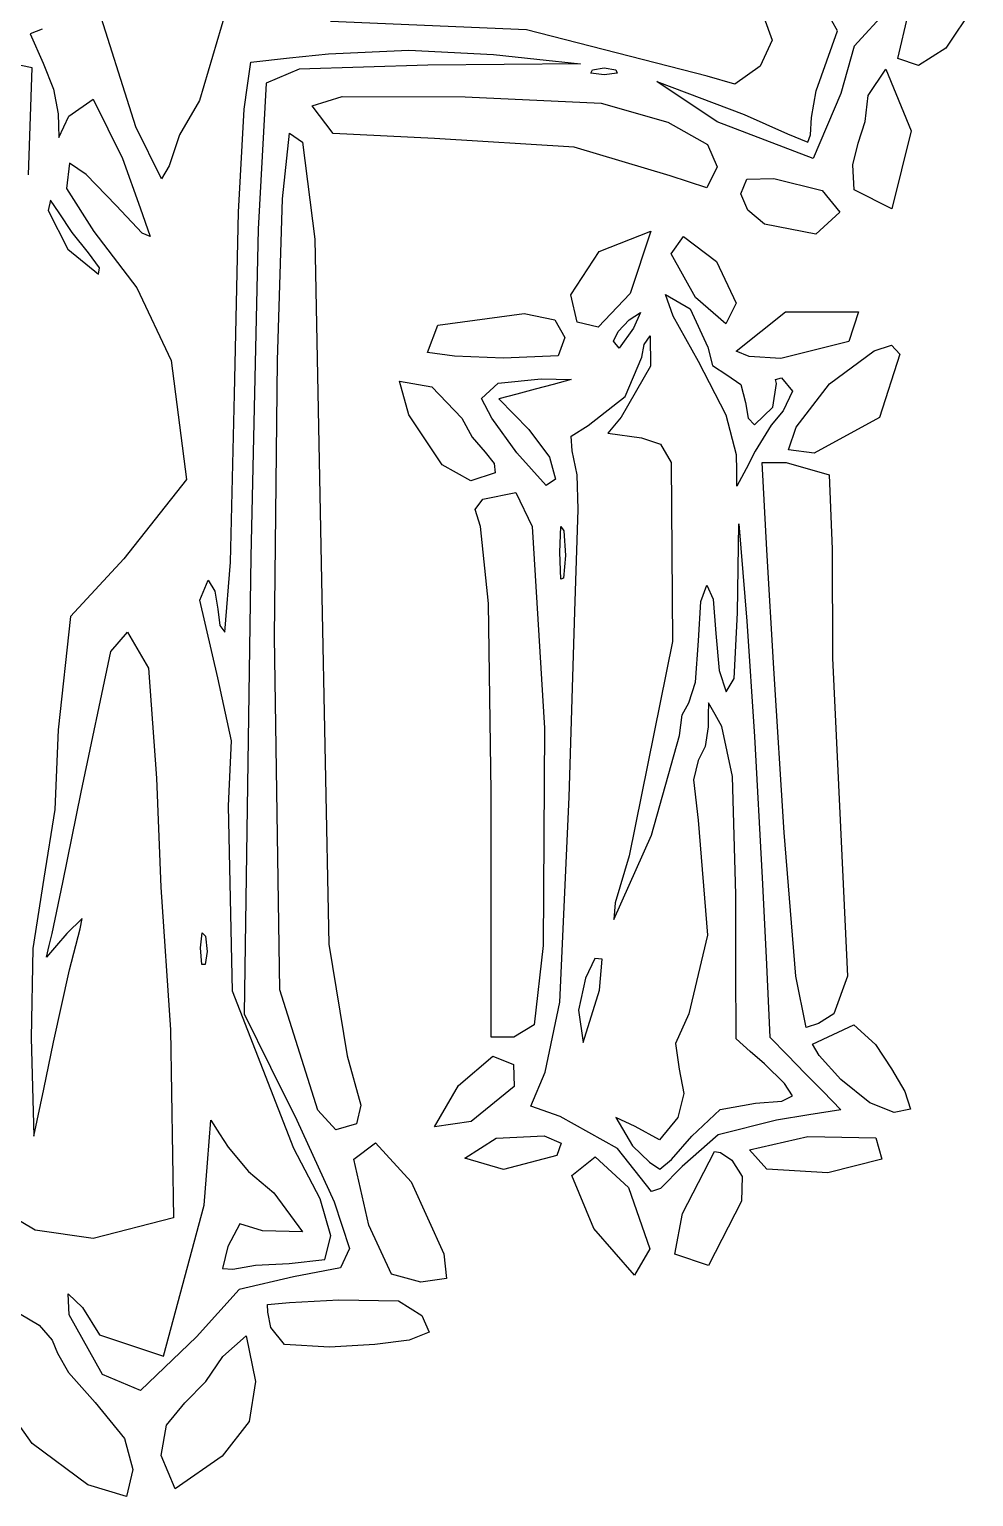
# Model space of a CAD drawing. Extents: x -83 to 82, y -24 to 44.
# Drawn here: x -3.29 to 23.22, y -24.05 to 17.15 of the extents above; entities that cross this region are included whole.
import ezdxf

# ---------------------------------------------------------------- set-up
doc = ezdxf.new("R2010")
doc.units = 0
doc.layers.add('Layer_1', color=7, linetype='CONTINUOUS')

msp = doc.modelspace()

# ---------------------------------------------------------------- linework, layer by layer
at = {"layer": 'Layer_1', "color": 7}
for p, q in [((-0.300351, 14.40944), (-2.023557, 19.84692)), ((16.946113, 18.55944), (17.566988, 16.83985)), ((23.218921, 17.77559), (22.436504, 16.61949)), ((2.215094, 17.61972), (1.493486, 15.15298)), ((10.669062, 17.13446), (5.163136, 17.36913)), ((19.396035, 17.10776), (19.0804, 17.66607)), ((20.809874, 17.70031), (19.869187, 16.67306)), ((21.087198, 16.33163), (21.383776, 17.56541)), ((-2.924144, 17.15429), (-3.26445, 17.02164)), ((-3.26445, 17.02164), (-2.897466, 16.19235)), ((15.734394, 15.82869), (10.669062, 17.13446)), ((19.09847, 16.26236), (19.396035, 17.10776)), ((5.108661, 16.4633), (7.360917, 16.56467)), ((7.360917, 16.56467), (9.736993, 16.4377)), ((17.566988, 16.83985), (17.22451, 16.10952)), ((19.869187, 16.67306), (19.489746, 15.34803)), ((22.436504, 16.61949), (21.67133, 16.13511)), ((-3.211747, 16.06586), (-3.529643, 16.13126)), ((-2.897466, 16.19235), (-2.612585, 15.46282)), ((2.833421, 15.56706), (2.928756, 16.22851)), ((2.928756, 16.22851), (4.018709, 16.3459)), ((4.018709, 16.3459), (5.108661, 16.4633)), ((7.895247, 16.13679), (4.287211, 16.02502)), ((10.040333, 16.15709), (7.895247, 16.13679)), ((9.736993, 16.4377), (10.961206, 16.30749)), ((12.185419, 16.17729), (10.040333, 16.15709)), ((10.961206, 16.30749), (12.185419, 16.17729)), ((17.22451, 16.10952), (16.516797, 15.60665)), ((18.794247, 15.41927), (19.09847, 16.26236)), ((21.67133, 16.13511), (21.087198, 16.33163)), ((-3.309627, 13.06383), (-3.211747, 16.06586)), ((4.287211, 16.02502), (3.360821, 15.63325)), ((12.476871, 15.91272), (12.516148, 16.00692)), ((12.846874, 15.87352), (12.476871, 15.91272)), ((12.516148, 16.00692), (12.846877, 16.06192)), ((13.216876, 15.91272), (12.846874, 15.87352)), ((12.846877, 16.06192), (13.177606, 16.00692)), ((13.177606, 16.00692), (13.216876, 15.91272)), ((16.021876, 14.55393), (14.330467, 15.67861)), ((14.330467, 15.67861), (16.779185, 14.75876)), ((15.734406, 15.82866), (15.734394, 15.82869)), ((16.516797, 15.60665), (15.734406, 15.82867)), ((15.734406, 15.82867), (15.734406, 15.82866)), ((20.255217, 15.28516), (20.755605, 16.02949)), ((20.755605, 16.02949), (21.46739, 14.30139)), ((-2.612585, 15.46282), (-2.482684, 14.77304)), ((2.738086, 14.9056), (2.833421, 15.56706)), ((3.360821, 15.63325), (3.133852, 11.53675)), ((4.648844, 14.99455), (5.49811, 15.25929)), ((5.49811, 15.25929), (8.944273, 15.25429)), ((8.944273, 15.25429), (12.759511, 15.07224)), ((18.667712, 14.66699), (18.794247, 15.41927)), ((19.489746, 15.34803), (18.713165, 13.51962)), ((20.172317, 14.5574), (20.255217, 15.28516)), ((-2.176057, 14.7069), (-1.496093, 15.18469)), ((-1.496093, 15.18469), (-0.669993, 13.51627)), ((1.493486, 15.15298), (0.92324, 14.18111)), ((2.581163, 12.00898), (2.738086, 14.9056)), ((5.240599, 14.21899), (4.648844, 14.99455)), ((12.759511, 15.07224), (14.632815, 14.53748)), ((-2.482684, 14.77304), (-2.472924, 14.44232)), ((-2.472924, 14.44232), (-2.463164, 14.11159)), ((-2.31961, 14.40924), (-2.176057, 14.7069)), ((14.632815, 14.53748), (15.744134, 13.91356)), ((18.713165, 13.51962), (16.021876, 14.55393)), ((16.779185, 14.75876), (17.998186, 14.20832)), ((18.637572, 14.18136), (18.667712, 14.66699)), ((19.973016, 13.94672), (20.172317, 14.5574)), ((-2.463164, 14.11159), (-2.31961, 14.40924)), ((-0.300344, 14.40932), (-0.300351, 14.40944)), ((-0.300345, 14.40922), (-0.300344, 14.40932)), ((0.422857, 12.95294), (-0.300345, 14.40922)), ((0.92324, 14.18111), (0.63359, 13.31492)), ((3.814881, 12.39206), (4.01646, 14.22796)), ((4.01646, 14.22796), (4.380658, 13.97956)), ((8.084377, 14.08381), (5.240599, 14.21899)), ((12.009439, 13.83767), (8.084377, 14.08381)), ((17.998186, 14.20832), (18.565122, 13.97937)), ((18.565122, 13.97937), (18.637572, 14.18136)), ((21.46739, 14.30139), (20.923056, 12.10365)), ((4.380658, 13.97956), (4.728828, 11.25637)), ((14.69896, 13.02917), (12.009439, 13.83767)), ((15.744134, 13.91356), (16.021877, 13.28592)), ((19.823923, 13.34572), (19.973016, 13.94672)), ((-2.160285, 13.39086), (-2.244101, 12.67331)), ((-1.691404, 13.07124), (-2.160285, 13.39086)), ((-0.669993, 13.51627), (-0.181019, 12.13837)), ((0.63359, 13.31492), (0.422857, 12.95294)), ((16.021877, 13.28592), (15.72522, 12.69954)), ((19.861743, 12.6412), (19.823923, 13.34572)), ((-0.853931, 12.20024), (-1.691404, 13.07124)), ((15.72522, 12.69954), (14.69896, 13.02917)), ((16.683335, 12.53224), (16.855212, 12.93963)), ((16.855212, 12.93963), (17.609377, 12.96093)), ((17.609377, 12.96093), (18.965678, 12.62141)), ((-2.244101, 12.67331), (-1.480501, 11.4703)), ((3.680929, 7.85032), (3.814881, 12.39206)), ((16.87586, 12.06523), (16.683335, 12.53224)), ((18.965678, 12.62141), (19.46146, 12.01428)), ((20.923056, 12.10365), (19.861743, 12.6412)), ((-2.697551, 12.3508), (-2.755493, 12.06342)), ((-2.755493, 12.06342), (-2.208993, 10.97759)), ((-2.454776, 11.99522), (-2.697551, 12.3508)), ((-2.089701, 11.44662), (-2.454776, 11.99522)), ((-0.118566, 11.42436), (-0.853931, 12.20024)), ((-0.181019, 12.13837), (0.104826, 11.33346)), ((2.471627, 6.90248), (2.581163, 12.00898)), ((17.344794, 11.67624), (16.87586, 12.06523)), ((19.46146, 12.01428), (18.789371, 11.39278)), ((3.133852, 11.53675), (2.931159, 2.33793)), ((18.789371, 11.39278), (17.344794, 11.67624)), ((-1.622953, 10.87074), (-2.089701, 11.44662)), ((-1.480501, 11.4703), (-0.272178, 9.88754)), ((0.104826, 11.33346), (-0.118566, 11.42436)), ((4.728828, 11.25637), (4.916511, 1.67644)), ((12.710418, 10.90732), (14.156128, 11.47602)), ((14.156128, 11.47602), (13.573468, 9.73196)), ((14.730314, 10.84275), (15.076632, 11.33369)), ((15.076632, 11.33369), (15.996688, 10.62979)), ((-2.208993, 10.97759), (-1.346788, 10.27547)), ((-1.319427, 10.45034), (-1.622953, 10.87078)), ((-1.622953, 10.87078), (-1.622953, 10.87076)), ((-1.622953, 10.87076), (-1.622953, 10.87074)), ((11.915811, 9.68809), (12.710418, 10.90732)), ((15.413079, 9.61669), (14.730314, 10.84275)), ((-1.346788, 10.27547), (-1.319427, 10.45034)), ((15.996688, 10.62979), (16.551044, 9.46154)), ((-0.272178, 9.88754), (0.693829, 7.84869)), ((12.09096, 8.92346), (11.915811, 9.68809)), ((13.573468, 9.73196), (12.677251, 8.77982)), ((14.786487, 9.0974), (14.567058, 9.70274)), ((14.567058, 9.70274), (15.26466, 9.29627)), ((16.259347, 8.8819), (15.413079, 9.61669)), ((8.177808, 8.8368), (10.597919, 9.17184)), ((10.597919, 9.17184), (11.467438, 8.9862)), ((13.551653, 8.98622), (13.870689, 9.19603)), ((13.870689, 9.19603), (13.674637, 8.75403)), ((15.494721, 7.82268), (14.786487, 9.0974)), ((15.26466, 9.29627), (15.757294, 8.22546)), ((16.551044, 9.46154), (16.259347, 8.8819)), ((16.551044, 8.10815), (17.937564, 9.21541)), ((17.937564, 9.21541), (19.990627, 9.21462)), ((19.990627, 9.21462), (19.717528, 8.38465)), ((7.88594, 8.06935), (8.177808, 8.8368)), ((11.467438, 8.9862), (11.7408, 8.48944)), ((12.677251, 8.77982), (12.09096, 8.92346)), ((13.11146, 8.39091), (13.240766, 8.66156)), ((13.240766, 8.66156), (13.551653, 8.98622)), ((13.674637, 8.75403), (13.270026, 8.19004)), ((11.7408, 8.48944), (11.558046, 7.98133)), ((13.270026, 8.19004), (13.11146, 8.39091)), ((13.905207, 7.9374), (13.974617, 8.30142)), ((13.974617, 8.30142), (14.141504, 8.53812)), ((14.141504, 8.53812), (14.145604, 7.68571)), ((19.717528, 8.38465), (17.807815, 7.90002)), ((20.4272, 8.12104), (20.911234, 8.27501)), ((20.911234, 8.27501), (21.146499, 8.02184)), ((0.693829, 7.84869), (1.124973, 4.50439)), ((3.596687, 0.08891), (3.680929, 7.85032)), ((8.649542, 7.96893), (7.88594, 8.06935)), ((10.021008, 7.91503), (8.649542, 7.96893)), ((11.558046, 7.98133), (10.021008, 7.91503)), ((13.433913, 6.83536), (13.905207, 7.9374)), ((15.757294, 8.22546), (15.891874, 7.70915)), ((16.92022, 7.95882), (16.551044, 8.10815)), ((17.807815, 7.90002), (16.92022, 7.95882)), ((19.170451, 7.18842), (20.4272, 8.12104)), ((21.146499, 8.02184), (20.578359, 6.24762)), ((14.145604, 7.68571), (13.325813, 6.25952)), ((16.268462, 6.30853), (15.494721, 7.82268)), ((15.891874, 7.70915), (16.28646, 7.44186)), ((16.28646, 7.44186), (16.67946, 7.17684)), ((7.368285, 6.32481), (7.10498, 7.26775)), ((7.10498, 7.26775), (8.00621, 7.10831)), ((8.00621, 7.10831), (8.855876, 6.2331)), ((9.407294, 6.78306), (9.87209, 7.20814)), ((9.87209, 7.20814), (11.08258, 7.3377)), ((10.907148, 7.04169), (10.400305, 6.90739)), ((11.413992, 7.17599), (10.907148, 7.04169)), ((11.08258, 7.3377), (11.501708, 7.324)), ((11.920835, 7.3103), (11.413992, 7.17599)), ((11.501708, 7.324), (11.920835, 7.3103)), ((16.67946, 7.17684), (16.815627, 6.67288)), ((17.585611, 6.5389), (17.688266, 7.19812)), ((17.660936, 7.31612), (17.829861, 7.36522)), ((17.688266, 7.19812), (17.660936, 7.31612)), ((17.829861, 7.36522), (18.13068, 6.98678)), ((18.238903, 5.97614), (19.170451, 7.18842)), ((2.359808, 2.18442), (2.471627, 6.90248)), ((9.698749, 6.22748), (9.407294, 6.78306)), ((10.400305, 6.90739), (9.893463, 6.77309)), ((9.893463, 6.77309), (10.312282, 6.34097)), ((12.396402, 6.02169), (13.433913, 6.83536)), ((16.815627, 6.67288), (16.890617, 6.22752)), ((18.13068, 6.98678), (17.871481, 6.43765)), ((8.296729, 4.9178), (7.368285, 6.32481)), ((8.855876, 6.2331), (9.143342, 5.69992)), ((10.399481, 5.25791), (9.698749, 6.22748)), ((10.312282, 6.34097), (10.731102, 5.90886)), ((13.325813, 6.25952), (12.948856, 5.80563)), ((16.562738, 5.19688), (16.268462, 6.30853)), ((16.890617, 6.22752), (17.070905, 6.04228)), ((17.070905, 6.04228), (17.585611, 6.5389)), ((17.871481, 6.43765), (17.53159, 6.03466)), ((20.578359, 6.24762), (18.743707, 5.24856)), ((10.731102, 5.90886), (11.31517, 5.13735)), ((11.922151, 5.72576), (12.396402, 6.02169)), ((12.948856, 5.80563), (13.891159, 5.67388)), ((17.53159, 6.03466), (17.089423, 5.29755)), ((18.020419, 5.34096), (18.238903, 5.97612)), ((18.238903, 5.97611), (18.238903, 5.97614)), ((18.238903, 5.97612), (18.238903, 5.97611)), ((9.143342, 5.69992), (9.509108, 5.27383)), ((11.950821, 5.31078), (11.922151, 5.72576)), ((13.891159, 5.67388), (14.428625, 5.49439)), ((14.428625, 5.49439), (14.724681, 4.98373)), ((9.509108, 5.27383), (9.764219, 4.95784)), ((9.764219, 4.95784), (9.78564, 4.68939)), ((10.399481, 5.25788), (10.399481, 5.25791)), ((10.399481, 5.25786), (10.399481, 5.25788)), ((11.219964, 4.3336), (10.399481, 5.25786)), ((11.31517, 5.13735), (11.480206, 4.51907)), ((12.089473, 4.63662), (11.950821, 5.31078)), ((14.724681, 4.98373), (14.769801, -0.04113)), ((16.562826, 5.1969), (16.562738, 5.19688)), ((16.568625, 4.75971), (16.562825, 5.1969)), ((16.562825, 5.1969), (16.562826, 5.1969)), ((17.089423, 5.29755), (16.831924, 4.81003)), ((17.34944, 3.76006), (17.28167, 4.98376)), ((17.28167, 4.98376), (17.617358, 4.98376)), ((17.617358, 4.98376), (17.953047, 4.98376)), ((17.953047, 4.98376), (19.161992, 4.63326)), ((18.743707, 5.24856), (18.020419, 5.34096)), ((9.109751, 4.47268), (8.296729, 4.9178)), ((9.78564, 4.68939), (9.109751, 4.47268)), ((12.119393, 3.66081), (12.089473, 4.63662)), ((16.574425, 4.32251), (16.568625, 4.75971)), ((16.831924, 4.81003), (16.574425, 4.32251)), ((19.161992, 4.63326), (19.248472, 2.55164)), ((1.124973, 4.50439), (-0.630554, 2.28289)), ((9.446121, 3.95502), (10.36525, 4.13785)), ((10.36525, 4.13785), (10.822807, 3.188)), ((11.480206, 4.51907), (11.219964, 4.3336)), ((9.225913, 3.66058), (9.446121, 3.95502)), ((17.41721, 2.53636), (17.34944, 3.76006)), ((9.379975, 3.18272), (9.225913, 3.66058)), ((12.023793, 0.79918), (12.119393, 3.66081)), ((9.5977, 1.02337), (9.379975, 3.18272)), ((10.822807, 3.188), (11.170282, -2.47398)), ((11.599634, 2.47022), (11.634704, 3.18973)), ((11.634704, 3.18973), (11.713814, 3.06189)), ((11.713814, 3.06189), (11.758364, 2.37165)), ((16.606276, 2.01379), (16.624686, 3.26394)), ((16.624686, 3.26394), (16.736999, 1.89745)), ((17.614599, -0.80483), (17.41721, 2.53636)), ((19.248472, 2.55164), (19.258872, -0.50982)), ((-0.630554, 2.28289), (-2.128019, 0.65744)), ((2.197397, 0.22175), (2.359808, 2.18442)), ((2.931159, 2.33793), (2.838456, -4.07822)), ((11.599638, 2.47025), (11.599634, 2.47022)), ((11.599644, 2.47025), (11.599638, 2.47025)), ((11.630634, 1.70988), (11.599644, 2.47025)), ((11.758364, 2.37165), (11.710214, 1.73898)), ((1.494751, 1.12301), (1.734377, 1.67643)), ((1.734377, 1.67643), (1.921238, 1.37124)), ((4.916511, 1.67644), (5.118827, -8.54146)), ((11.710214, 1.73898), (11.630634, 1.70988)), ((16.587866, 0.76363), (16.606276, 2.01379)), ((16.736999, 1.89745), (16.849312, 0.53095)), ((1.921238, 1.37124), (1.998959, 0.86706)), ((15.562981, 1.08241), (15.731906, 1.54415)), ((15.731906, 1.54415), (15.903928, 1.14436)), ((2.000513, -1.06062), (1.494751, 1.12301)), ((1.998959, 0.86706), (2.05725, 0.41109)), ((9.671877, -4.25926), (9.5977, 1.02337)), ((15.492721, -0.02774), (15.562981, 1.08241)), ((15.903928, 1.14436), (15.981628, 0.18317)), ((-2.128019, 0.65744), (-2.476956, -2.51887)), ((11.860659, -4.40898), (12.023793, 0.79918)), ((16.493616, -1.07869), (16.587866, 0.76363)), ((16.849312, 0.53095), (17.07018, -2.71366)), ((-1.000607, -0.32262), (-0.530573, 0.22095)), ((-0.530573, 0.22095), (0.058604, -0.78772)), ((2.05725, 0.41109), (2.197397, 0.22175)), ((3.739982, -9.81883), (3.596687, 0.08891)), ((15.981628, 0.18317), (16.071158, -0.86011)), ((-1.836432, -4.27697), (-1.000607, -0.32262)), ((14.769801, -0.04113), (13.55005, -6.06183)), ((15.415001, -1.18593), (15.492721, -0.02774)), ((0.058604, -0.78772), (0.281433, -3.88009)), ((17.89885, -5.40114), (17.614599, -0.80483)), ((19.258872, -0.50982), (19.458243, -4.85822)), ((2.388905, -2.83572), (2.000513, -1.06062)), ((15.228139, -1.76314), (15.415001, -1.18593)), ((16.071158, -0.86011), (16.271608, -1.45725)), ((16.271608, -1.45725), (16.493616, -1.07869)), ((15.041277, -2.10057), (15.228139, -1.76314)), ((15.776008, -1.76314), (15.771308, -2.10048)), ((15.96507, -2.09387), (15.776008, -1.76314)), ((14.963557, -2.6822), (15.041277, -2.10057)), ((15.766608, -2.43783), (15.681458, -2.99284)), ((15.771308, -2.10048), (15.766608, -2.43783)), ((16.154132, -2.4246), (15.96507, -2.09387)), ((16.450744, -3.83698), (16.154132, -2.4246)), ((-2.476956, -2.51887), (-2.572115, -4.76356)), ((2.306319, -4.65789), (2.388905, -2.83572)), ((11.170282, -2.47398), (11.139722, -8.57614)), ((14.177134, -5.47853), (14.963557, -2.6822)), ((17.07018, -2.71366), (17.285779, -6.67671)), ((15.681458, -2.99284), (15.489967, -3.37978)), ((15.489967, -3.37978), (15.354996, -3.92968)), ((0.281433, -3.88009), (0.407515, -6.93698)), ((2.838456, -4.07822), (2.745753, -10.49436)), ((15.354996, -3.92968), (15.489967, -5.05631)), ((16.541644, -7.14483), (16.450744, -3.83698)), ((-2.346976, -6.80704), (-1.836432, -4.27697)), ((9.671877, -7.70754), (9.671877, -4.25926)), ((11.603182, -10.16491), (11.860659, -4.40898)), ((-2.572115, -4.76356), (-2.879015, -6.68456)), ((2.411479, -9.85941), (2.306319, -4.65789)), ((19.458243, -4.85822), (19.675796, -9.43752)), ((15.489967, -5.05631), (15.750107, -8.28785)), ((13.115511, -7.84607), (14.177134, -5.47853)), ((18.226817, -9.43652), (17.89885, -5.40114)), ((13.55005, -6.06183), (13.154251, -7.37689)), ((-2.879015, -6.68456), (-3.189359, -8.6618)), ((-2.651237, -8.24572), (-2.346976, -6.80704)), ((0.407515, -6.93698), (0.673557, -10.94265)), ((17.285779, -6.67671), (17.3917, -8.91404)), ((13.154251, -7.37689), (13.115511, -7.84607)), ((16.546344, -9.17421), (16.541644, -7.14483)), ((-1.808152, -7.81708), (-2.232281, -8.24572)), ((-1.857927, -8.11342), (-1.808152, -7.81708)), ((9.671877, -11.15582), (9.671877, -7.70754)), ((-2.162207, -9.26436), (-1.857927, -8.11342)), ((1.521374, -8.64228), (1.56413, -8.21919)), ((1.56413, -8.21919), (1.653147, -8.31659)), ((-2.520441, -8.57644), (-2.808601, -8.90717)), ((-2.808601, -8.90717), (-2.729919, -8.57644)), ((-2.729919, -8.57644), (-2.651237, -8.24572)), ((-2.232281, -8.24572), (-2.520441, -8.57644)), ((1.553141, -9.10734), (1.521357, -8.64243)), ((1.521357, -8.64243), (1.521366, -8.64243)), ((1.521366, -8.64243), (1.521374, -8.64228)), ((1.653147, -8.31659), (1.700577, -8.74283)), ((5.118827, -8.54146), (5.634037, -11.67564)), ((11.139722, -8.57614), (10.88464, -10.80152)), ((15.750107, -8.28785), (15.223896, -10.50113)), ((-3.189359, -8.6618), (-3.236379, -11.17329)), ((1.700577, -8.74283), (1.643327, -9.11034)), ((12.58864, -8.94101), (12.325254, -9.49168)), ((12.795095, -8.95911), (12.58864, -8.94101)), ((12.714585, -9.83294), (12.795095, -8.95911)), ((17.3917, -8.91404), (17.49762, -11.15137)), ((-2.610161, -11.28842), (-2.162207, -9.26436)), ((1.643327, -9.11034), (1.553141, -9.10734)), ((16.551044, -11.2036), (16.546344, -9.17421)), ((18.522484, -10.88283), (18.226817, -9.43652)), ((19.675796, -9.43752), (19.296093, -10.49875)), ((4.135812, -14.28), (2.411479, -9.85941)), ((4.807351, -13.20637), (3.739982, -9.81883)), ((12.325254, -9.49168), (12.131106, -10.39621)), ((12.255144, -11.30121), (12.714585, -9.83294)), ((11.189821, -12.1349), (11.603182, -10.16491)), ((2.745753, -10.49436), (3.485096, -11.9904)), ((12.131106, -10.39621), (12.255144, -11.30121)), ((15.223896, -10.50113), (14.851998, -11.32914)), ((19.296093, -10.49875), (18.864209, -10.76653)), ((0.673557, -10.94265), (0.760229, -16.22491)), ((10.88464, -10.80152), (10.308642, -11.15582)), ((18.864209, -10.76653), (18.522484, -10.88283)), ((18.693266, -11.35078), (19.85226, -10.80644)), ((19.85226, -10.80644), (20.468705, -11.36078)), ((-3.236379, -11.17329), (-3.198402, -12.55378)), ((-2.885293, -12.61134), (-2.610161, -11.28842)), ((9.990261, -11.15582), (9.671877, -11.15582)), ((10.308642, -11.15582), (9.990261, -11.15582)), ((14.851998, -11.32914), (14.953164, -12.05476)), ((16.947919, -11.55185), (16.551044, -11.2036)), ((17.49762, -11.15137), (17.995255, -11.66099)), ((18.882403, -11.66725), (18.693266, -11.35078)), ((20.468705, -11.36078), (20.916998, -12.04512)), ((5.634037, -11.67564), (6.018363, -13.0612)), ((8.763433, -12.51009), (9.722407, -11.6883)), ((9.722407, -11.6883), (10.299375, -11.92351)), ((10.299375, -11.92351), (10.325895, -12.53504)), ((17.344794, -11.9001), (16.947919, -11.55185)), ((17.90538, -12.45242), (17.344794, -11.9001)), ((17.995255, -11.66099), (18.49289, -12.17062)), ((19.487016, -12.34015), (18.882403, -11.66725)), ((3.485096, -11.9904), (4.22444, -13.48643)), ((10.792624, -13.094), (11.189821, -12.1349)), ((14.953164, -12.05476), (15.079925, -12.73815)), ((18.49289, -12.17062), (18.990525, -12.68024)), ((19.487016, -12.34031), (19.487016, -12.34015)), ((19.487016, -12.34043), (19.487016, -12.34031)), ((20.302081, -13.00026), (19.487016, -12.34043)), ((20.916998, -12.04512), (21.285339, -12.67746)), ((-3.198402, -12.55378), (-3.160425, -13.93426)), ((-3.160425, -13.93426), (-2.885293, -12.61134)), ((8.084377, -13.66569), (8.763433, -12.51009)), ((10.325895, -12.53504), (9.116126, -13.51938)), ((15.079925, -12.73815), (14.914854, -13.40586)), ((18.138544, -12.80227), (17.90538, -12.45242)), ((18.990525, -12.68024), (19.48816, -13.18987)), ((21.285339, -12.67746), (21.447283, -13.17518)), ((6.018363, -13.0612), (5.891487, -13.58981)), ((11.609273, -13.37854), (10.792624, -13.094)), ((15.305552, -13.93397), (16.10145, -13.17926)), ((16.10145, -13.17926), (17.09149, -13.00794)), ((17.09149, -13.00794), (17.830971, -12.94754)), ((17.830971, -12.94754), (18.138544, -12.80227)), ((20.992123, -13.26998), (20.302081, -13.00026)), ((21.447283, -13.17518), (20.992123, -13.26998)), ((1.713267, -14.67942), (1.80669, -13.48519)), ((1.80669, -13.48519), (2.048146, -13.86197)), ((4.22444, -13.48643), (5.268763, -15.77929)), ((5.314151, -13.75719), (4.807351, -13.20637)), ((5.891487, -13.58981), (5.314151, -13.75719)), ((9.116126, -13.51938), (8.084377, -13.66569)), ((13.21851, -14.28297), (11.609273, -13.37854)), ((13.722451, -13.6568), (13.177057, -13.40706)), ((13.177057, -13.40706), (13.641541, -14.1996)), ((14.914854, -13.40586), (14.402149, -14.03206)), ((17.688879, -13.48456), (16.048418, -13.89857)), ((18.58852, -13.33721), (17.688879, -13.48456)), ((19.48816, -13.18987), (18.58852, -13.33721)), ((2.048146, -13.86197), (2.289602, -14.23874)), ((8.938762, -14.5458), (9.815271, -13.98709)), ((9.815271, -13.98709), (11.161788, -13.91899)), ((11.161788, -13.91899), (11.645179, -14.12951)), ((14.402149, -14.03206), (13.722451, -13.6568)), ((14.738909, -14.58798), (15.305487, -13.93397)), ((16.048418, -13.89857), (15.033637, -14.78266)), ((15.305487, -13.93397), (15.305516, -13.93397)), ((15.305516, -13.93397), (15.305552, -13.93397)), ((16.923528, -14.31245), (18.564195, -13.94066)), ((18.564195, -13.94066), (20.469832, -13.98156)), ((20.469832, -13.98156), (20.638856, -14.57368)), ((2.289602, -14.23874), (2.866564, -14.92637)), ((4.877797, -15.69489), (4.135812, -14.28)), ((5.822502, -14.57612), (6.426392, -14.11577)), ((6.426392, -14.11577), (7.429585, -15.21743)), ((11.645179, -14.12951), (11.514914, -14.47399)), ((14.173731, -15.48673), (13.21851, -14.28297)), ((13.641541, -14.1996), (14.124462, -14.66602)), ((15.043989, -16.10483), (15.943751, -14.35927)), ((15.943751, -14.35927), (16.115057, -14.38977)), ((16.115057, -14.38977), (16.435167, -14.60899)), ((17.410939, -14.86217), (16.923528, -14.31245)), ((1.619844, -15.87365), (1.713267, -14.67942)), ((6.246666, -16.42866), (5.822502, -14.57612)), ((8.938762, -14.54579), (8.938762, -14.54578)), ((8.938762, -14.54578), (8.938762, -14.5458)), ((10.018335, -14.86729), (8.938762, -14.54579)), ((11.514914, -14.47399), (10.018335, -14.86729)), ((11.942073, -15.03235), (12.597011, -14.50877)), ((12.597011, -14.50877), (13.528351, -15.37195)), ((14.124462, -14.66602), (14.414286, -14.86001)), ((14.414286, -14.86001), (14.738909, -14.58798)), ((15.033637, -14.78266), (14.427959, -15.40338)), ((16.435167, -14.60899), (16.722511, -15.06721)), ((20.638856, -14.57368), (19.129856, -14.96307)), ((2.866564, -14.92637), (3.575601, -15.52145)), ((7.429585, -15.21743), (8.347495, -17.23613)), ((12.555386, -16.52514), (11.942073, -15.03235)), ((16.722511, -15.06721), (16.702291, -15.75734)), ((19.129856, -14.96307), (17.410939, -14.86217)), ((3.575601, -15.52145), (4.377134, -16.62163)), ((13.528351, -15.37195), (14.127138, -17.09126)), ((14.17374, -15.48668), (14.173731, -15.48673)), ((14.173742, -15.48668), (14.17374, -15.48668)), ((14.427959, -15.40338), (14.173742, -15.48668)), ((0.475423, -20.10516), (1.619844, -15.87365)), ((5.17396, -16.72739), (4.877797, -15.69489)), ((5.268763, -15.77929), (5.703128, -17.09028)), ((16.702291, -15.75734), (15.77537, -17.56261)), ((-3.126413, -16.5731), (-3.906413, -16.1036)), ((0.760229, -16.22491), (-1.494561, -16.80271)), ((2.621959, -16.39749), (2.285326, -17.02793)), ((3.254048, -16.59093), (2.621959, -16.39749)), ((6.873802, -17.80259), (6.246666, -16.42866)), ((14.831577, -17.24226), (15.043989, -16.10483)), ((-1.494561, -16.80271), (-3.126413, -16.5731)), ((4.377134, -16.62163), (3.254048, -16.59093)), ((5.008486, -17.39565), (5.17396, -16.72739)), ((13.703582, -17.8377), (12.555386, -16.52514)), ((2.285326, -17.02793), (2.13191, -17.65247)), ((5.703128, -17.09028), (5.447067, -17.63174)), ((8.347495, -17.23613), (8.425855, -17.92563)), ((14.127138, -17.09126), (13.703582, -17.8377)), ((15.77537, -17.56261), (14.831577, -17.24226)), ((2.13191, -17.65247), (2.421971, -17.66477)), ((2.421971, -17.66477), (3.057761, -17.55256)), ((3.057761, -17.55256), (4.004975, -17.50586)), ((4.004975, -17.50586), (5.008486, -17.39565)), ((5.447067, -17.63174), (4.125166, -17.88058)), ((4.125166, -17.88058), (2.605161, -18.23746)), ((7.704483, -18.03499), (6.873802, -17.80259)), ((8.425855, -17.92563), (7.704483, -18.03499)), ((-2.17372, -18.94545), (-2.197834, -18.35585)), ((-2.197834, -18.35585), (-1.795759, -18.74226)), ((2.605161, -18.23746), (1.401661, -19.5684)), ((4.011606, -18.59822), (5.400692, -18.52532)), ((5.400692, -18.52532), (7.070245, -18.55152)), ((-3.562701, -18.91125), (-3.010708, -19.24106)), ((-1.22997, -20.62795), (-2.17372, -18.94545)), ((-1.795759, -18.74226), (-1.313666, -19.50971)), ((3.400299, -18.66212), (4.011606, -18.59822)), ((3.404579, -18.87417), (3.400299, -18.66212)), ((3.49552, -19.30332), (3.404579, -18.87417)), ((7.070245, -18.55152), (7.727105, -18.96806)), ((-3.010708, -19.24106), (-2.649283, -19.66354)), ((3.870262, -19.78489), (3.49552, -19.30332)), ((7.727105, -18.96806), (7.937946, -19.43563)), ((-2.649283, -19.66354), (-2.498956, -20.02893)), ((-1.313666, -19.50971), (0.475423, -20.10516)), ((1.401661, -19.5684), (-0.167152, -21.07759)), ((2.147807, -20.11964), (2.802368, -19.54312)), ((2.802368, -19.54312), (3.057294, -20.81991)), ((7.369864, -19.65727), (6.408914, -19.78449)), ((7.937946, -19.43563), (7.369864, -19.65727)), ((-2.498956, -20.02893), (-2.188071, -20.56917)), ((1.667433, -20.8239), (2.147807, -20.11964)), ((5.138673, -19.85569), (3.870262, -19.78489)), ((6.408914, -19.78449), (5.138673, -19.85569)), ((-2.188071, -20.56917), (-1.440623, -21.41201)), ((-1.229969, -20.62797), (-1.22997, -20.62795)), ((-0.167152, -21.07759), (-1.229969, -20.62794)), ((-1.229969, -20.62794), (-1.229969, -20.62797)), ((1.078205, -21.42314), (1.667433, -20.8239)), ((3.057294, -20.81991), (2.885098, -21.94349)), ((-3.210038, -22.5612), (-4.086456, -21.319)), ((-1.440623, -21.41201), (-0.618169, -22.41831)), ((0.56019, -22.04345), (1.078205, -21.42314)), ((0.41146, -22.90171), (0.56019, -22.04345)), ((2.885098, -21.94349), (2.122433, -22.92096)), ((-1.644336, -23.72373), (-3.210038, -22.5612)), ((-0.618169, -22.41831), (-0.38229, -23.29522)), ((0.41146, -22.90173), (0.41146, -22.90171)), ((0.41146, -22.90176), (0.41146, -22.90173)), ((0.808094, -23.83421), (0.41146, -22.90176)), ((2.122433, -22.92096), (0.808094, -23.83421)), ((-0.38229, -23.29522), (-0.562399, -24.0542)), ((-0.562399, -24.0542), (-1.644336, -23.72342)), ((-1.644336, -23.72342), (-1.644336, -23.72358)), ((-1.644336, -23.72358), (-1.644336, -23.72373))]:
    msp.add_line(p, q, dxfattribs=at)

doc.saveas('drawing.dxf')
